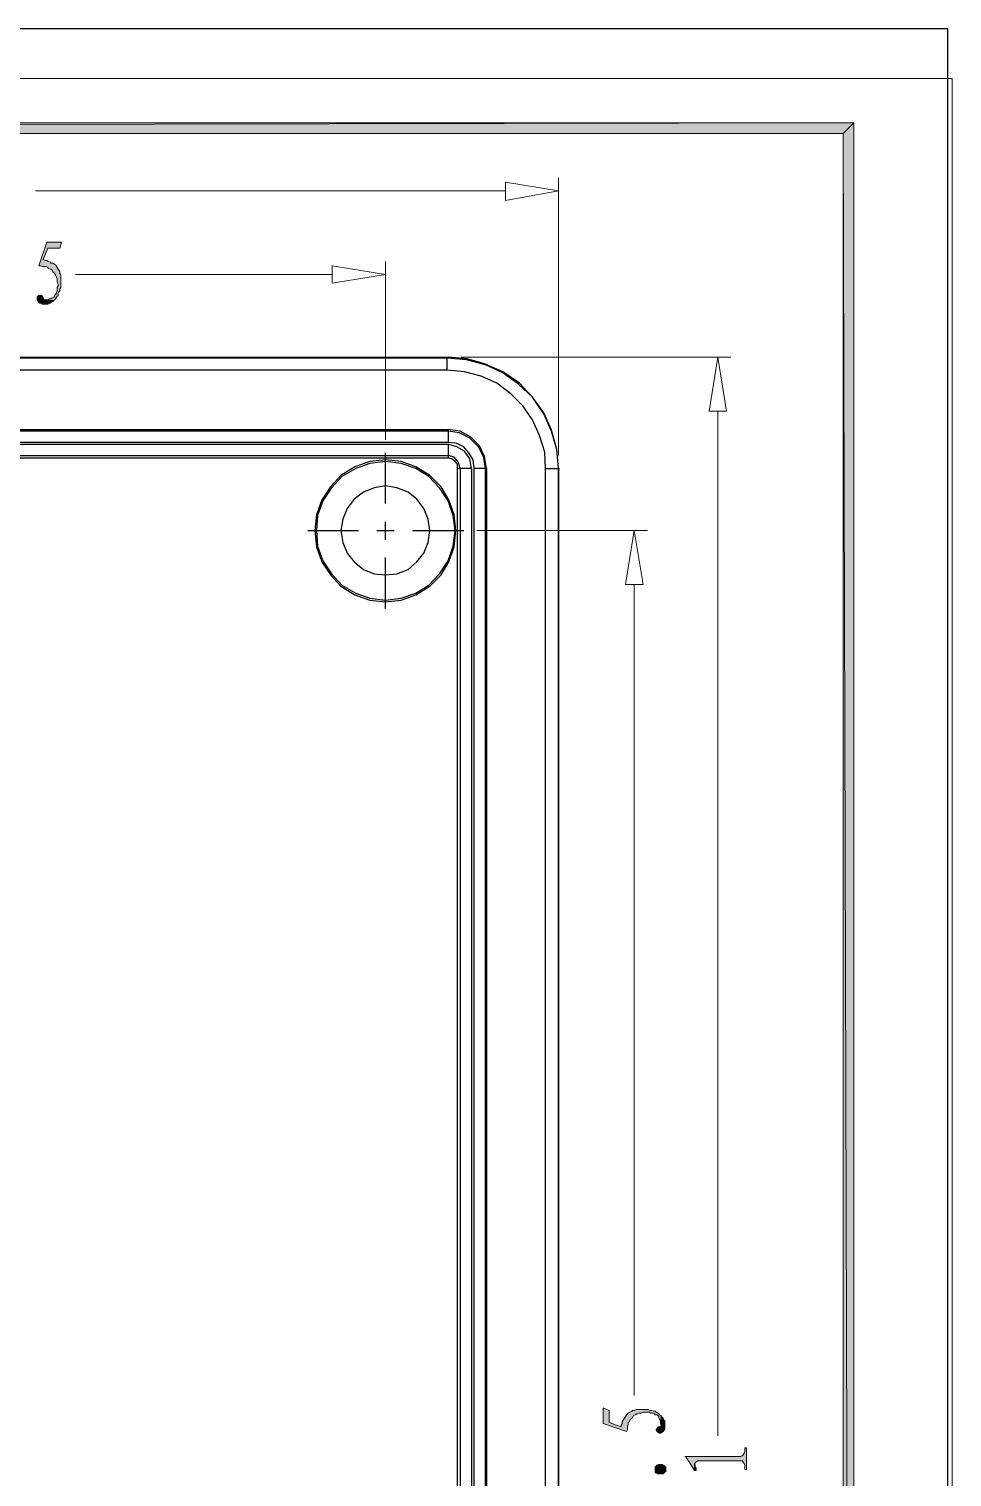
# Model space of a CAD drawing. Header units: inches. Extents: x 7 to 289, y 10 to 206.
# Drawn here: x 244 to 288.9, y 135.7 to 206.1 of the extents above; entities that cross this region are included whole.
import ezdxf

# ---------------------------------------------------------------- set-up
doc = ezdxf.new("R2010")
doc.units = ezdxf.units.IN
doc.header["$MEASUREMENT"] = 0
doc.layers.add('图层 1', color=7, linetype='Continuous')

# ---------------------------------------------------------------- blocks, each defined once
blk = doc.blocks.new('block 2')
at = {"layer": '图层 1', "color": 7, "lineweight": 25, "true_color": 0xffffff}
blk.add_lwpolyline([(7.062, 10.406), (288.706, 10.406), (288.706, 206.113), (7.062, 206.113), (7.062, 10.406)], dxfattribs=at)
at = {"layer": '图层 1', "lineweight": 0}
blk.add_lwpolyline([(6.893, 203.7), (288.917, 203.7), (288.917, 10.194), (6.893, 10.194), (6.893, 203.7)], dxfattribs=at)

msp = doc.modelspace()

# ---------------------------------------------------------------- hatches: boundary and pattern name
at = {"layer": '图层 1', "true_color": 0xffffff}
for points in [[(11.634, 201.541), (12.142, 201.033), (284.134, 201.541)], [(12.142, 201.033), (284.134, 201.541), (283.626, 201.033)], [(284.134, 201.541), (283.626, 201.033), (284.134, 14.978)], [(283.626, 201.033), (284.134, 14.978), (283.626, 15.486)]]:
    msp.add_hatch(color=7, dxfattribs=at).paths.add_polyline_path(points)
at = {"layer": '图层 1', "true_color": 0xdda500}
for points in [[(245.61, 195.741), (244.89, 195.741), (244.509, 194.598), (244.594, 194.598), (244.679, 194.556), (244.764, 194.556), (244.848, 194.556), (244.933, 194.514), (244.975, 194.471), (245.06, 194.429), (245.102, 194.429), (245.145, 194.387), (245.187, 194.302), (245.229, 194.26), (245.314, 194.175), (245.314, 194.133), (245.356, 194.048), (245.399, 193.963), (245.399, 193.879), (245.399, 193.794), (245.441, 193.709), (245.441, 193.625), (245.399, 193.54), (245.399, 193.455), (245.399, 193.371), (245.356, 193.286), (245.314, 193.201), (245.272, 193.159), (245.272, 193.117), (245.229, 193.074), (245.145, 193.032), (245.102, 192.99), (245.018, 192.99), (244.933, 192.947), (244.848, 192.947), (244.764, 192.947), (245.229, 192.905), (245.314, 192.99), (245.356, 193.074), (245.399, 193.117), (245.441, 193.159), (245.441, 193.244), (245.483, 193.328), (245.526, 193.371), (245.526, 193.455), (245.568, 193.54), (245.568, 193.667), (245.568, 193.751), (245.568, 193.836), (245.568, 193.921), (245.568, 194.048), (245.568, 194.133), (245.526, 194.217), (245.526, 194.302), (245.483, 194.387), (245.441, 194.429), (245.399, 194.514), (245.356, 194.556), (245.356, 194.598), (245.314, 194.64), (245.229, 194.683), (245.187, 194.725), (245.102, 194.725), (245.06, 194.768), (244.975, 194.81), (244.89, 194.852), (244.806, 194.852), (244.721, 194.895), (244.933, 195.445), (245.526, 195.445)], [(244.594, 193.159), (244.509, 193.159), (244.467, 193.117), (244.425, 193.074), (244.425, 192.99), (244.425, 192.947), (244.467, 192.863), (244.509, 192.82), (244.552, 192.778), (244.594, 192.778), (244.679, 192.736), (244.764, 192.736), (244.89, 192.736), (244.933, 192.736), (244.975, 192.778), (245.06, 192.778), (245.102, 192.82), (245.187, 192.863), (245.229, 192.905), (244.764, 192.947), (244.721, 193.032), (244.679, 193.117), (244.637, 193.159)], [(271.942, 139.057), (271.942, 138.295), (273.084, 137.914), (273.127, 137.998), (273.127, 138.083), (273.127, 138.168), (273.169, 138.253), (273.169, 138.337), (273.212, 138.379), (273.254, 138.464), (273.296, 138.507), (273.339, 138.549), (273.381, 138.591), (273.423, 138.676), (273.508, 138.718), (273.593, 138.761), (273.635, 138.761), (273.72, 138.803), (273.804, 138.803), (273.889, 138.845), (273.974, 138.845), (274.058, 138.845), (274.185, 138.845), (274.27, 138.803), (274.355, 138.803), (274.439, 138.761), (274.481, 138.718), (274.566, 138.718), (274.609, 138.676), (274.651, 138.634), (274.651, 138.591), (274.693, 138.507), (274.736, 138.422), (274.736, 138.379), (274.736, 138.295), (274.778, 138.168), (274.778, 138.676), (274.693, 138.718), (274.651, 138.761), (274.609, 138.803), (274.524, 138.845), (274.481, 138.887), (274.397, 138.887), (274.312, 138.93), (274.228, 138.93), (274.143, 138.972), (274.058, 138.972), (273.931, 138.972), (273.847, 138.972), (273.762, 138.972), (273.677, 138.972), (273.55, 138.972), (273.465, 138.93), (273.381, 138.93), (273.339, 138.887), (273.254, 138.845), (273.169, 138.803), (273.127, 138.761), (273.084, 138.718), (273.042, 138.634), (273, 138.591), (272.958, 138.507), (272.915, 138.464), (272.873, 138.379), (272.873, 138.295), (272.831, 138.21), (272.831, 138.126), (272.238, 138.337), (272.238, 138.93)], [(274.524, 137.998), (274.566, 137.914), (274.609, 137.872), (274.693, 137.829), (274.736, 137.829), (274.82, 137.872), (274.862, 137.914), (274.905, 137.956), (274.947, 138.041), (274.947, 138.083), (274.947, 138.168), (274.947, 138.295), (274.947, 138.337), (274.947, 138.422), (274.905, 138.464), (274.862, 138.549), (274.82, 138.591), (274.778, 138.676), (274.778, 138.168), (274.651, 138.126), (274.609, 138.126), (274.566, 138.041)], [(275.921, 136.686), (275.963, 136.686), (276.006, 136.601), (276.048, 136.559), (276.09, 136.475), (276.133, 136.432), (276.175, 136.348), (276.217, 136.305), (276.259, 136.221), (276.302, 136.178), (276.344, 136.094), (276.387, 136.009), (276.387, 136.348), (276.429, 136.348), (276.429, 136.39), (276.471, 136.432), (276.556, 136.475), (276.683, 136.475), (278.672, 136.475), (278.715, 136.475), (278.757, 136.432), (278.757, 136.39), (278.8, 136.348), (278.842, 136.263), (278.842, 136.178), (278.842, 136.051), (278.927, 136.051), (278.927, 137.11), (278.842, 137.11), (278.842, 137.025), (278.842, 136.94), (278.8, 136.856), (278.757, 136.771), (278.715, 136.729), (278.672, 136.729), (278.63, 136.686)], [(274.99, 136.178), (274.99, 136.136), (274.99, 136.051), (274.99, 135.967), (274.947, 135.924), (274.905, 135.882), (274.862, 135.84), (274.778, 135.84), (274.693, 135.84), (274.609, 135.84), (274.524, 135.882), (274.481, 135.924), (274.481, 135.967), (274.481, 136.051), (274.481, 136.094), (274.481, 136.178), (274.524, 136.221), (274.566, 136.263), (274.651, 136.305), (274.693, 136.305), (274.82, 136.305), (274.862, 136.263), (274.947, 136.221)], [(276.387, 136.009), (276.471, 136.009), (276.471, 136.051), (276.471, 136.136), (276.429, 136.178), (276.429, 136.263), (276.387, 136.348)]]:
    msp.add_hatch(color=42, dxfattribs=at).paths.add_polyline_path(points)

# ---------------------------------------------------------------- linework, layer by layer
at = {"layer": '图层 1', "lineweight": 0}
for points in [[(11.634, 201.541), (12.142, 201.033), (284.134, 201.541), (11.634, 201.541)], [(12.142, 201.033), (284.134, 201.541), (283.626, 201.033), (12.142, 201.033)], [(284.134, 201.541), (283.626, 201.033), (284.134, 14.978), (284.134, 201.541)], [(283.626, 201.033), (284.134, 14.978), (283.626, 15.486), (283.626, 201.033)], [(245.61, 195.741), (244.89, 195.741), (244.509, 194.598), (244.594, 194.598), (244.679, 194.556), (244.764, 194.556), (244.848, 194.556), (244.933, 194.514), (244.975, 194.471), (245.06, 194.429), (245.102, 194.429), (245.145, 194.387), (245.187, 194.302), (245.229, 194.26), (245.314, 194.175), (245.314, 194.133), (245.356, 194.048), (245.399, 193.963), (245.399, 193.879), (245.399, 193.794), (245.441, 193.709), (245.441, 193.625), (245.399, 193.54), (245.399, 193.455), (245.399, 193.371), (245.356, 193.286), (245.314, 193.201), (245.272, 193.159), (245.272, 193.117), (245.229, 193.074), (245.145, 193.032), (245.102, 192.99), (245.018, 192.99), (244.933, 192.947), (244.848, 192.947), (244.764, 192.947), (245.229, 192.905), (245.314, 192.99), (245.356, 193.074), (245.399, 193.117), (245.441, 193.159), (245.441, 193.244), (245.483, 193.328), (245.526, 193.371), (245.526, 193.455), (245.568, 193.54), (245.568, 193.667), (245.568, 193.751), (245.568, 193.836), (245.568, 193.921), (245.568, 194.048), (245.568, 194.133), (245.526, 194.217), (245.526, 194.302), (245.483, 194.387), (245.441, 194.429), (245.399, 194.514), (245.356, 194.556), (245.356, 194.598), (245.314, 194.64), (245.229, 194.683), (245.187, 194.725), (245.102, 194.725), (245.06, 194.768), (244.975, 194.81), (244.89, 194.852), (244.806, 194.852), (244.721, 194.895), (244.933, 195.445), (245.526, 195.445), (245.61, 195.741)], [(244.594, 193.159), (244.509, 193.159), (244.467, 193.117), (244.425, 193.074), (244.425, 192.99), (244.425, 192.947), (244.467, 192.863), (244.509, 192.82), (244.552, 192.778), (244.594, 192.778), (244.679, 192.736), (244.764, 192.736), (244.89, 192.736), (244.933, 192.736), (244.975, 192.778), (245.06, 192.778), (245.102, 192.82), (245.187, 192.863), (245.229, 192.905), (244.764, 192.947), (244.721, 193.032), (244.679, 193.117), (244.637, 193.159), (244.594, 193.159)], [(271.942, 139.057), (271.942, 138.295), (273.084, 137.914), (273.127, 137.998), (273.127, 138.083), (273.127, 138.168), (273.169, 138.253), (273.169, 138.337), (273.212, 138.379), (273.254, 138.464), (273.296, 138.507), (273.339, 138.549), (273.381, 138.591), (273.423, 138.676), (273.508, 138.718), (273.593, 138.761), (273.635, 138.761), (273.72, 138.803), (273.804, 138.803), (273.889, 138.845), (273.974, 138.845), (274.058, 138.845), (274.185, 138.845), (274.27, 138.803), (274.355, 138.803), (274.439, 138.761), (274.481, 138.718), (274.566, 138.718), (274.609, 138.676), (274.651, 138.634), (274.651, 138.591), (274.693, 138.507), (274.736, 138.422), (274.736, 138.379), (274.736, 138.295), (274.778, 138.168), (274.778, 138.676), (274.693, 138.718), (274.651, 138.761), (274.609, 138.803), (274.524, 138.845), (274.481, 138.887), (274.397, 138.887), (274.312, 138.93), (274.228, 138.93), (274.143, 138.972), (274.058, 138.972), (273.931, 138.972), (273.847, 138.972), (273.762, 138.972), (273.677, 138.972), (273.55, 138.972), (273.465, 138.93), (273.381, 138.93), (273.339, 138.887), (273.254, 138.845), (273.169, 138.803), (273.127, 138.761), (273.084, 138.718), (273.042, 138.634), (273, 138.591), (272.958, 138.507), (272.915, 138.464), (272.873, 138.379), (272.873, 138.295), (272.831, 138.21), (272.831, 138.126), (272.238, 138.337), (272.238, 138.93), (271.942, 139.057)], [(274.524, 137.998), (274.566, 137.914), (274.609, 137.872), (274.693, 137.829), (274.736, 137.829), (274.82, 137.872), (274.862, 137.914), (274.905, 137.956), (274.947, 138.041), (274.947, 138.083), (274.947, 138.168), (274.947, 138.295), (274.947, 138.337), (274.947, 138.422), (274.905, 138.464), (274.862, 138.549), (274.82, 138.591), (274.778, 138.676), (274.778, 138.168), (274.651, 138.126), (274.609, 138.126), (274.566, 138.041), (274.524, 137.998)], [(275.921, 136.686), (275.963, 136.686), (276.006, 136.601), (276.048, 136.559), (276.09, 136.475), (276.133, 136.432), (276.175, 136.348), (276.217, 136.305), (276.259, 136.221), (276.302, 136.178), (276.344, 136.094), (276.387, 136.009), (276.387, 136.348), (276.429, 136.348), (276.429, 136.39), (276.471, 136.432), (276.556, 136.475), (276.683, 136.475), (278.672, 136.475), (278.715, 136.475), (278.757, 136.432), (278.757, 136.39), (278.8, 136.348), (278.842, 136.263), (278.842, 136.178), (278.842, 136.051), (278.927, 136.051), (278.927, 137.11), (278.842, 137.11), (278.842, 137.025), (278.842, 136.94), (278.8, 136.856), (278.757, 136.771), (278.715, 136.729), (278.672, 136.729), (278.63, 136.686), (275.921, 136.686)], [(274.99, 136.178), (274.99, 136.136), (274.99, 136.051), (274.99, 135.967), (274.947, 135.924), (274.905, 135.882), (274.862, 135.84), (274.778, 135.84), (274.693, 135.84), (274.609, 135.84), (274.524, 135.882), (274.481, 135.924), (274.481, 135.967), (274.481, 136.051), (274.481, 136.094), (274.481, 136.178), (274.524, 136.221), (274.566, 136.263), (274.651, 136.305), (274.693, 136.305), (274.82, 136.305), (274.862, 136.263), (274.947, 136.221), (274.99, 136.178)], [(276.387, 136.009), (276.471, 136.009), (276.471, 136.051), (276.471, 136.136), (276.429, 136.178), (276.429, 136.263), (276.387, 136.348), (276.387, 136.009)]]:
    msp.add_lwpolyline(points, dxfattribs=at)
at = {"layer": '图层 1', "color": 3, "lineweight": 5, "true_color": 0x00ff00}
for points in [[(267.2, 198.662), (269.783, 198.239), (267.2, 197.773), (267.2, 198.662)], [(267.2, 198.239), (244.34, 198.239)], [(258.776, 194.598), (261.358, 194.175), (258.776, 193.751), (258.776, 194.598)], [(258.776, 194.175), (246.287, 194.175)], [(277.106, 187.529), (277.53, 190.153), (277.953, 187.529), (277.106, 187.529)], [(277.53, 187.529), (277.53, 137.702)], [(273.042, 179.104), (273.465, 181.729), (273.889, 179.104), (273.042, 179.104)], [(273.465, 179.104), (273.465, 139.65)]]:
    msp.add_lwpolyline(points, dxfattribs=at)
at = {"layer": '图层 1', "color": 131, "lineweight": 5, "true_color": 0x7fffff}
for points in [[(269.783, 185.37), (269.783, 198.874)], [(261.358, 186.132), (261.358, 194.81)], [(265.041, 190.153), (278.165, 190.153)], [(265.803, 181.729), (274.101, 181.729)]]:
    msp.add_lwpolyline(points, dxfattribs=at)
at = {"layer": '图层 1', "color": 42, "lineweight": 5, "true_color": 0xdda500}
for points in [[(245.61, 195.741), (244.89, 195.741), (244.509, 194.598), (244.594, 194.598), (244.679, 194.556), (244.764, 194.556), (244.848, 194.556), (244.933, 194.514), (244.975, 194.471), (245.06, 194.429), (245.102, 194.429), (245.145, 194.387), (245.187, 194.302), (245.229, 194.26), (245.314, 194.175), (245.314, 194.133), (245.356, 194.048), (245.399, 193.963), (245.399, 193.879), (245.399, 193.794), (245.441, 193.709), (245.441, 193.625), (245.399, 193.54), (245.399, 193.455), (245.399, 193.371), (245.356, 193.286), (245.314, 193.201), (245.272, 193.159), (245.272, 193.117), (245.229, 193.074), (245.145, 193.032), (245.102, 192.99), (245.018, 192.99), (244.933, 192.947), (244.848, 192.947), (244.764, 192.947), (245.229, 192.905), (245.314, 192.99), (245.356, 193.074), (245.399, 193.117), (245.441, 193.159), (245.441, 193.244), (245.483, 193.328), (245.526, 193.371), (245.526, 193.455), (245.568, 193.54), (245.568, 193.667), (245.568, 193.751), (245.568, 193.836), (245.568, 193.921), (245.568, 194.048), (245.568, 194.133), (245.526, 194.217), (245.526, 194.302), (245.483, 194.387), (245.441, 194.429), (245.399, 194.514), (245.356, 194.556), (245.356, 194.598), (245.314, 194.64), (245.229, 194.683), (245.187, 194.725), (245.102, 194.725), (245.06, 194.768), (244.975, 194.81), (244.89, 194.852), (244.806, 194.852), (244.721, 194.895), (244.933, 195.445), (245.526, 195.445), (245.61, 195.741)], [(244.594, 193.159), (244.509, 193.159), (244.467, 193.117), (244.425, 193.074), (244.425, 192.99), (244.425, 192.947), (244.467, 192.863), (244.509, 192.82), (244.552, 192.778), (244.594, 192.778), (244.679, 192.736), (244.764, 192.736), (244.89, 192.736), (244.933, 192.736), (244.975, 192.778), (245.06, 192.778), (245.102, 192.82), (245.187, 192.863), (245.229, 192.905), (244.764, 192.947), (244.721, 193.032), (244.679, 193.117), (244.637, 193.159), (244.594, 193.159)], [(271.942, 139.057), (271.942, 138.295), (273.084, 137.914), (273.127, 137.998), (273.127, 138.083), (273.127, 138.168), (273.169, 138.253), (273.169, 138.337), (273.212, 138.379), (273.254, 138.464), (273.296, 138.507), (273.339, 138.549), (273.381, 138.591), (273.423, 138.676), (273.508, 138.718), (273.593, 138.761), (273.635, 138.761), (273.72, 138.803), (273.804, 138.803), (273.889, 138.845), (273.974, 138.845), (274.058, 138.845), (274.185, 138.845), (274.27, 138.803), (274.355, 138.803), (274.439, 138.761), (274.481, 138.718), (274.566, 138.718), (274.609, 138.676), (274.651, 138.634), (274.651, 138.591), (274.693, 138.507), (274.736, 138.422), (274.736, 138.379), (274.736, 138.295), (274.778, 138.168), (274.778, 138.676), (274.693, 138.718), (274.651, 138.761), (274.609, 138.803), (274.524, 138.845), (274.481, 138.887), (274.397, 138.887), (274.312, 138.93), (274.228, 138.93), (274.143, 138.972), (274.058, 138.972), (273.931, 138.972), (273.847, 138.972), (273.762, 138.972), (273.677, 138.972), (273.55, 138.972), (273.465, 138.93), (273.381, 138.93), (273.339, 138.887), (273.254, 138.845), (273.169, 138.803), (273.127, 138.761), (273.084, 138.718), (273.042, 138.634), (273, 138.591), (272.958, 138.507), (272.915, 138.464), (272.873, 138.379), (272.873, 138.295), (272.831, 138.21), (272.831, 138.126), (272.238, 138.337), (272.238, 138.93), (271.942, 139.057)], [(274.524, 137.998), (274.566, 137.914), (274.609, 137.872), (274.693, 137.829), (274.736, 137.829), (274.82, 137.872), (274.862, 137.914), (274.905, 137.956), (274.947, 138.041), (274.947, 138.083), (274.947, 138.168), (274.947, 138.295), (274.947, 138.337), (274.947, 138.422), (274.905, 138.464), (274.862, 138.549), (274.82, 138.591), (274.778, 138.676), (274.778, 138.168), (274.651, 138.126), (274.609, 138.126), (274.566, 138.041), (274.524, 137.998)], [(275.921, 136.686), (275.963, 136.686), (276.006, 136.601), (276.048, 136.559), (276.09, 136.475), (276.133, 136.432), (276.175, 136.348), (276.217, 136.305), (276.259, 136.221), (276.302, 136.178), (276.344, 136.094), (276.387, 136.009), (276.387, 136.348), (276.429, 136.348), (276.429, 136.39), (276.471, 136.432), (276.556, 136.475), (276.683, 136.475), (278.672, 136.475), (278.715, 136.475), (278.757, 136.432), (278.757, 136.39), (278.8, 136.348), (278.842, 136.263), (278.842, 136.178), (278.842, 136.051), (278.927, 136.051), (278.927, 137.11), (278.842, 137.11), (278.842, 137.025), (278.842, 136.94), (278.8, 136.856), (278.757, 136.771), (278.715, 136.729), (278.672, 136.729), (278.63, 136.686), (275.921, 136.686)], [(274.99, 136.178), (274.99, 136.136), (274.99, 136.051), (274.99, 135.967), (274.947, 135.924), (274.905, 135.882), (274.862, 135.84), (274.778, 135.84), (274.693, 135.84), (274.609, 135.84), (274.524, 135.882), (274.481, 135.924), (274.481, 135.967), (274.481, 136.051), (274.481, 136.094), (274.481, 136.178), (274.524, 136.221), (274.566, 136.263), (274.651, 136.305), (274.693, 136.305), (274.82, 136.305), (274.862, 136.263), (274.947, 136.221), (274.99, 136.178)], [(276.387, 136.009), (276.471, 136.009), (276.471, 136.051), (276.471, 136.136), (276.429, 136.178), (276.429, 136.263), (276.387, 136.348), (276.387, 136.009)]]:
    msp.add_lwpolyline(points, dxfattribs=at)
at = {"layer": '图层 1', "color": 7, "lineweight": 25, "true_color": 0xffffff}
for points in [[(219.914, 190.153), (264.406, 190.153)], [(264.406, 190.153), (264.364, 190.111)], [(269.783, 184.735), (269.698, 185.666), (269.444, 186.597), (269.063, 187.444), (268.512, 188.206), (267.878, 188.883), (267.073, 189.434), (266.227, 189.815), (265.337, 190.069), (264.406, 190.153)], [(264.364, 190.111), (219.914, 190.111)], [(264.364, 189.518), (219.914, 189.518)], [(269.783, 184.735), (269.698, 185.666), (269.444, 186.555), (269.063, 187.401), (268.512, 188.206), (267.835, 188.841), (267.073, 189.391), (266.227, 189.772), (265.295, 190.026), (264.364, 190.111)], [(264.364, 189.518), (264.364, 190.111)], [(269.147, 184.735), (269.105, 185.539), (268.851, 186.343), (268.512, 187.105), (268.047, 187.783), (267.454, 188.375), (266.777, 188.883), (266.015, 189.222), (265.211, 189.434), (264.364, 189.518)], [(219.914, 186.64), (264.406, 186.64)], [(266.269, 184.735), (266.184, 185.327), (265.93, 185.835), (265.507, 186.259), (264.999, 186.555), (264.406, 186.64)], [(264.406, 186.64), (264.406, 186.004)], [(264.406, 186.555), (219.914, 186.555)], [(264.406, 186.004), (219.914, 186.004)], [(219.914, 185.92), (264.406, 185.92)], [(266.227, 184.735), (266.142, 185.285), (265.888, 185.793), (265.465, 186.216), (264.956, 186.47), (264.406, 186.555)], [(265.676, 184.735), (265.634, 185.158), (265.422, 185.497), (265.168, 185.793), (264.787, 185.962), (264.406, 186.004)], [(265.549, 184.735), (265.465, 185.2), (265.211, 185.581), (264.83, 185.793), (264.406, 185.92)], [(264.406, 185.92), (264.406, 185.243)], [(219.914, 185.37), (264.406, 185.37)], [(264.406, 185.243), (219.914, 185.243)], [(264.999, 184.735), (264.914, 185.031), (264.703, 185.285), (264.406, 185.37)], [(264.872, 184.735), (264.872, 184.946), (264.745, 185.073), (264.576, 185.2), (264.406, 185.243)], [(264.787, 181.729), (264.703, 182.491), (264.449, 183.211), (264.068, 183.846), (263.517, 184.396), (262.84, 184.819), (262.12, 185.073), (261.358, 185.158), (260.596, 185.073), (259.877, 184.819), (259.199, 184.396), (258.691, 183.846), (258.268, 183.211), (258.014, 182.491), (257.929, 181.729), (258.014, 180.925), (258.268, 180.205), (258.691, 179.57), (259.199, 179.02), (259.877, 178.596), (260.596, 178.342), (261.358, 178.258), (262.12, 178.342), (262.84, 178.596), (263.517, 179.02), (264.068, 179.57), (264.449, 180.205), (264.703, 180.925), (264.787, 181.729)], [(264.745, 181.729), (264.66, 182.448), (264.406, 183.168), (263.983, 183.803), (263.475, 184.354), (262.84, 184.735), (262.12, 184.989), (261.358, 185.073), (260.596, 184.989), (259.919, 184.735), (259.242, 184.354), (258.734, 183.803), (258.31, 183.168), (258.056, 182.448), (258.014, 181.729), (258.056, 180.967), (258.31, 180.247), (258.734, 179.612), (259.242, 179.062), (259.919, 178.681), (260.596, 178.427), (261.358, 178.342), (262.12, 178.427), (262.84, 178.681), (263.475, 179.062), (263.983, 179.612), (264.406, 180.247), (264.66, 180.967), (264.745, 181.729)], [(264.872, 86.31), (264.872, 184.735)], [(265.549, 184.735), (264.872, 184.735)], [(264.999, 184.735), (264.999, 86.31)], [(265.549, 184.735), (265.549, 86.31)], [(265.676, 86.31), (265.676, 184.735)], [(266.269, 184.735), (265.676, 184.735)], [(266.227, 86.31), (266.227, 184.735)], [(266.269, 184.735), (266.269, 86.31)], [(269.147, 86.352), (269.147, 184.735)], [(269.147, 184.735), (269.783, 184.735)], [(269.783, 184.735), (269.825, 184.735)], [(269.783, 86.352), (269.783, 184.735), (269.783, 86.31)], [(263.517, 181.729), (263.433, 182.279), (263.221, 182.787), (262.882, 183.253), (262.459, 183.592), (261.909, 183.803), (261.358, 183.888), (260.808, 183.803), (260.3, 183.592), (259.834, 183.253), (259.496, 182.787), (259.284, 182.279), (259.199, 181.729), (259.284, 181.136), (259.496, 180.628), (259.834, 180.205), (260.3, 179.824), (260.808, 179.612), (261.358, 179.57), (261.909, 179.612), (262.459, 179.824), (262.882, 180.205), (263.221, 180.628), (263.433, 181.136), (263.517, 181.729)]]:
    msp.add_lwpolyline(points, dxfattribs=at)
at = {"layer": '图层 1', "color": 1, "lineweight": 25, "true_color": 0xff0000}
for points in [[(261.358, 183.041), (261.358, 185.497)], [(257.59, 181.729), (260.046, 181.729)], [(260.935, 181.729), (261.781, 181.729)], [(261.358, 181.263), (261.358, 182.152)], [(262.671, 181.729), (265.168, 181.729)], [(261.358, 177.919), (261.358, 180.417)]]:
    msp.add_lwpolyline(points, dxfattribs=at)

# ---------------------------------------------------------------- block references
at = {"layer": '图层 1'}
msp.add_blockref('block 2', (0, 0), dxfattribs=at)

doc.saveas('drawing.dxf')
